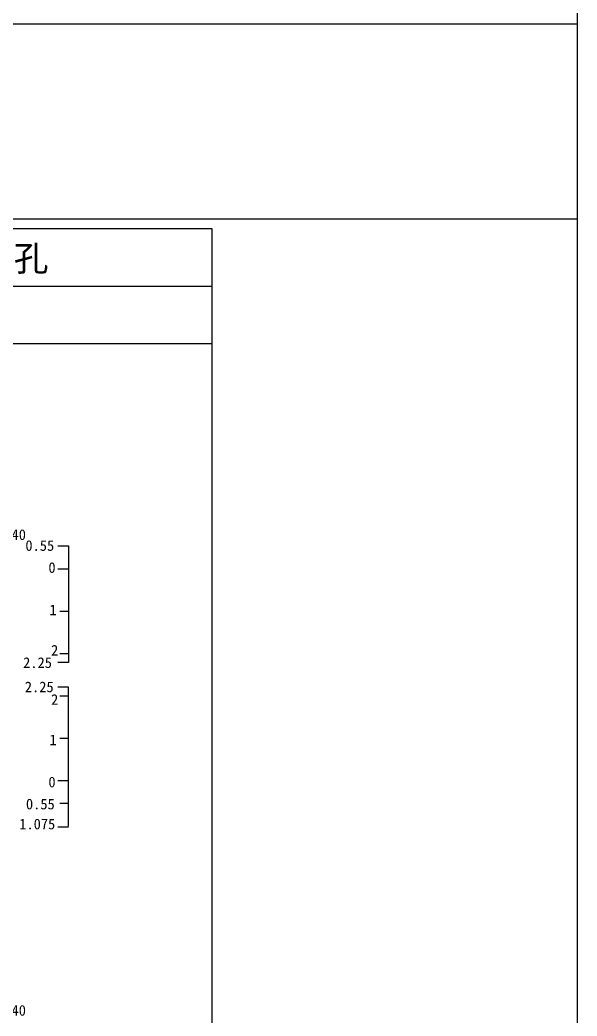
# Model space of a CAD drawing. Header units: millimetres. Extents: x -37 to 615, y -48 to 1658.
# Drawn here: x 483.9 to 615.4, y 178.9 to 414.1 of the extents above; entities that cross this region are included whole.
import ezdxf

# ---------------------------------------------------------------- set-up
doc = ezdxf.new("R2010")
doc.units = ezdxf.units.MM
doc.layers.add('病害', color=5, linetype='Continuous')
doc.styles.get("Standard").update_dxf_attribs({"font": ''})
doc.styles.add('汉字', font='')
doc.styles.get('Standard').set_extended_font_data('SimSun')
doc.styles.get('汉字').set_extended_font_data('SimSun')

# ---------------------------------------------------------------- blocks, each defined once
blk = doc.blocks.new('chi')
blk.add_text('40', height=0.25).set_placement((1187.216, -3079.613))
blk = doc.blocks.new('kopp')
at = {"color": 0}
for p, q in [((1188.308, -3078.25), (1188.558, -3078.25)), ((1188.558, -3078.25), (1188.558, -3078.8)), ((1188.558, -3078.8), (1188.308, -3078.8)), ((1188.558, -3078.8), (1188.558, -3079.8)), ((1188.558, -3079.8), (1188.358, -3079.8)), ((1188.558, -3079.8), (1188.558, -3079.8)), ((1188.558, -3079.8), (1188.558, -3080.8)), ((1188.558, -3080.8), (1188.358, -3080.8)), ((1188.558, -3080.8), (1188.558, -3081.009)), ((1188.558, -3081.009), (1188.308, -3081.009)), ((1188.558, -3081.592), (1188.308, -3081.592)), ((1188.558, -3081.8), (1188.558, -3081.592)), ((1188.558, -3081.8), (1188.358, -3081.8)), ((1188.558, -3082.8), (1188.558, -3081.8)), ((1188.558, -3082.8), (1188.358, -3082.8)), ((1188.558, -3083.8), (1188.558, -3082.8)), ((1188.558, -3082.8), (1188.558, -3082.8)), ((1188.558, -3083.8), (1188.308, -3083.8)), ((1188.558, -3084.875), (1188.558, -3083.8)), ((1188.558, -3084.338), (1188.358, -3084.338)), ((1188.308, -3084.888), (1188.558, -3084.888))]:
    blk.add_line(p, q, dxfattribs=at)
for s, p in [('0.55', (1187.543, -3078.37)), ('0', (1188.086, -3078.891)), ('1', (1188.109, -3079.89)), ('2', (1188.15, -3080.842)), ('2.25', (1187.49, -3081.135)), ('2.25', (1187.53, -3081.708)), ('2', (1188.15, -3082.006)), ('1', (1188.109, -3082.959)), ('0', (1188.086, -3083.954)), ('0.55', (1187.556, -3084.474)), ('1.075', (1187.398, -3084.946))]:
    blk.add_text(s, height=0.25).set_placement(p)

msp = doc.modelspace()

# ---------------------------------------------------------------- linework, layer by layer
at = {"color": 0}
for p, q in [((0, 364.85), (529.17, 364.85)), ((529.17, 364.85), (529.17, 0)), ((136.5, 337.72), (529.17, 337.72))]:
    msp.add_line(p, q, dxfattribs=at)
at = {"color": 3}
for points in [[(-36.77, 828.19), (615.38, 828.19), (615.38, 367.07), (-36.77, 367.07)], [(-36.77, 413.19), (615.38, 413.19), (615.38, -47.93), (-36.77, -47.93)]]:
    msp.add_lwpolyline(points, dxfattribs=at)
at = {"layer": '病害', "color": 5}
for p in [(529.17, 364.85), (386.58, 337.72)]:
    msp.add_line(p, (529.17, 337.72), dxfattribs=at)
at = {"layer": '病害', "color": 0}
msp.add_line((387.14, 351.23), (529.17, 351.23), dxfattribs=at)

# ---------------------------------------------------------------- block references
at = {"xscale": 9.999999999994273, "yscale": 9.999999999994273, "zscale": 9.999999999994273}
for name, p in [('chi', (-11390.27, 31087.43)), ('kopp', (-11390.27, 31072.43)), ('chi', (-11390.27, 30975.09))]:
    msp.add_blockref(name, p, dxfattribs=at)

# ---------------------------------------------------------------- texts
at = {"insert": (441.52, 360.78), "char_height": 6, "width": 77.4135, "attachment_point": 1, "style": '汉字'}
msp.add_mtext('{\\C0;第1孔、第2孔}', dxfattribs=at)

doc.saveas('drawing.dxf')
